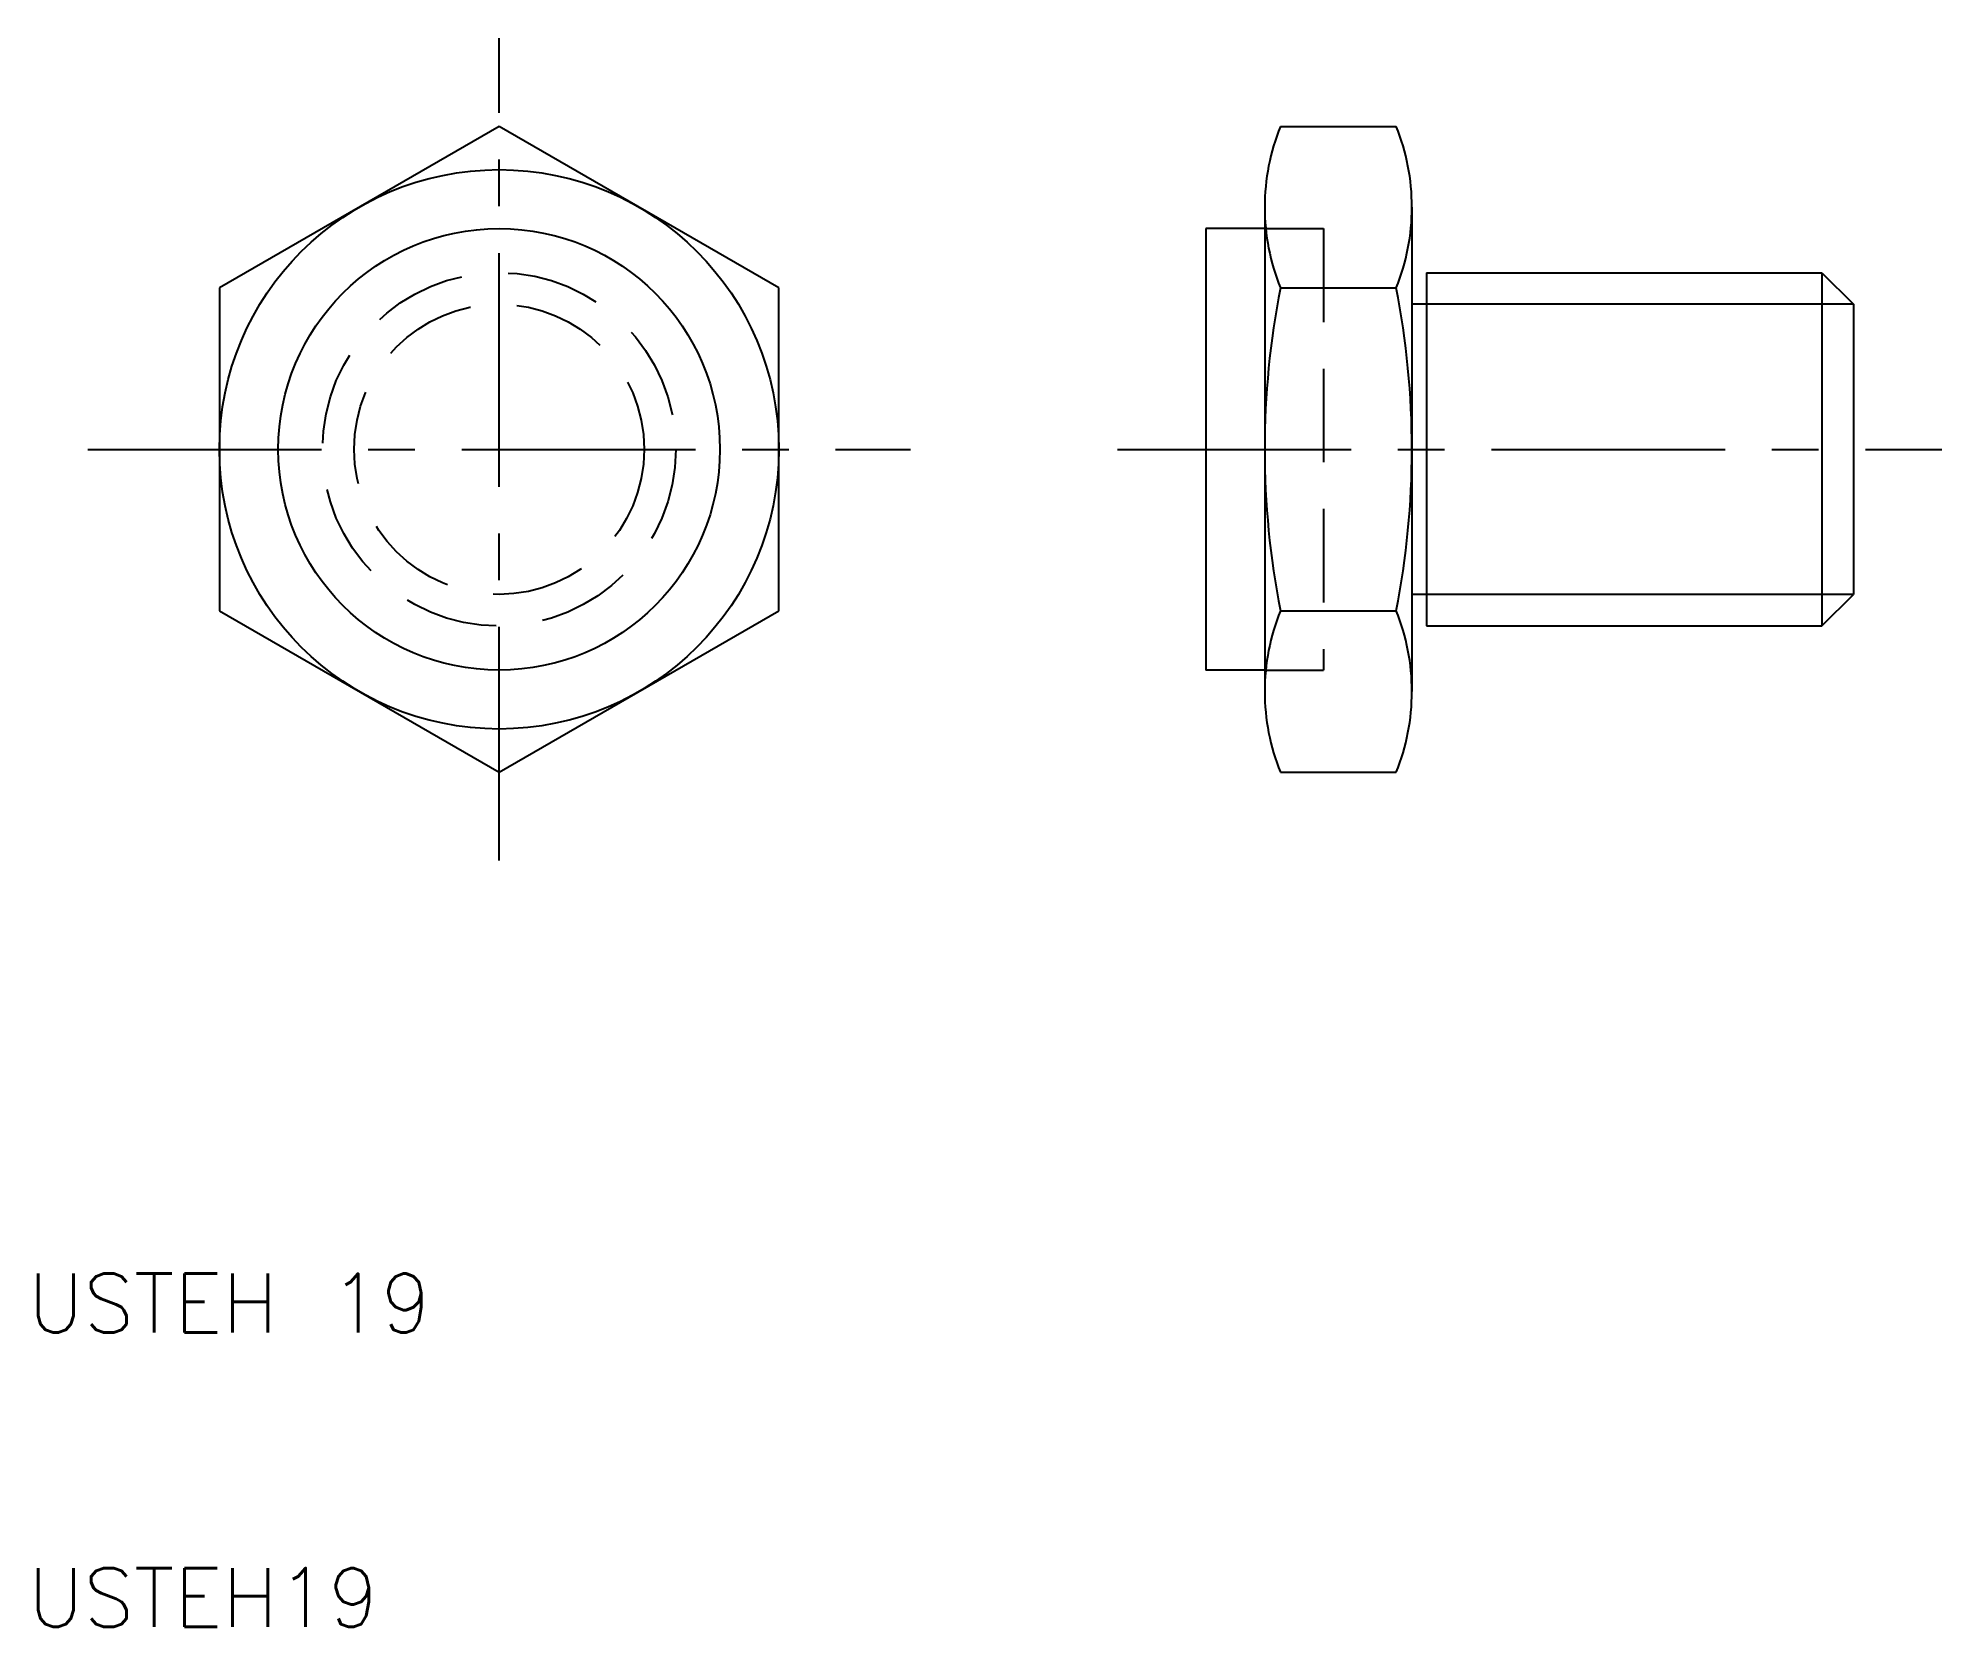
# Model space of a CAD drawing. Extents: x 10.3 to 75, y 10 to 64.
import ezdxf

# ---------------------------------------------------------------- set-up
doc = ezdxf.new("R2010")
doc.units = 0
doc.header["$LTSCALE"] = 0.25
doc.linetypes.add('CENTER', pattern=[50.8, 31.75, -6.35, 6.35, -6.35])
doc.linetypes.add('DASHED', pattern=[19.05, 12.7, -6.35])
doc.layers.get('0').update_dxf_attribs({"linetype": 'CONTINUOUS'})
doc.layers.add('CENTER', color=1, linetype='CENTER')
doc.styles.get("Standard").update_dxf_attribs({"font": 'txt.shx', "bigfont": 'extfont.shx'})

msp = doc.modelspace()

# ---------------------------------------------------------------- linework, layer by layer
for p, q in [((26, 60.97), (16.5, 55.485)), ((35.5, 55.485), (26, 60.97)), ((52.533, 60.97), (56.467, 60.97)), ((52, 58.227), (52, 57.5)), ((57, 58.227), (57, 54.926)), ((50, 57.5), (50, 42.5)), ((52, 57.5), (50, 57.5)), ((52, 57.5), (52, 42.5)), ((57.5, 56), (57.5, 54.926)), ((57.5, 56), (70.927, 56)), ((70.927, 56), (72, 54.926)), ((70.927, 56), (70.927, 44)), ((16.5, 55.485), (16.5, 44.515)), ((35.5, 44.515), (35.5, 55.485)), ((52.533, 55.485), (56.467, 55.485)), ((57, 54.926), (57, 45.073)), ((57.5, 54.926), (57, 54.926)), ((57.5, 54.926), (57.5, 45.073)), ((72, 54.926), (72, 45.073)), ((57, 45.073), (57, 41.773)), ((57.5, 45.073), (57, 45.073)), ((57.5, 45.073), (57.5, 44)), ((70.927, 44), (72, 45.073)), ((16.5, 44.515), (26, 39.03)), ((26, 39.03), (35.5, 44.515)), ((52.533, 44.515), (56.467, 44.515)), ((57.5, 44), (70.927, 44)), ((52, 42.5), (50, 42.5)), ((52, 42.5), (52, 41.773)), ((52.533, 39.03), (56.467, 39.03))]:
    msp.add_line(p, q)
at = {"color": 3, "linetype": 'DASHED'}
for p, q in [((52, 57.5), (54, 57.5)), ((54, 57.5), (54, 42.5)), ((52, 42.5), (54, 42.5))]:
    msp.add_line(p, q, dxfattribs=at)
at = {"color": 3}
for p, q in [((72, 54.926), (57.5, 54.926)), ((72, 45.073), (57.5, 45.073))]:
    msp.add_line(p, q, dxfattribs=at)
for radius in [9.5, 7.5]:
    msp.add_circle((26, 50), radius)
at = {"color": 3, "linetype": 'DASHED'}
for radius in [6, 4.926]:
    msp.add_circle((26, 50), radius, dxfattribs=at)
for centre, radius, start, end in [((59.325, 58.227), 7.325, 158.01264, 180), ((49.675, 58.227), 7.325, 0, 21.98736), ((59.325, 58.227), 7.325, 180, 201.98736), ((49.675, 58.227), 7.325, 338.01264, 0), ((80.5, 50), 28.5, 168.9042, 191.0958), ((28.5, 50), 28.5, 348.9042, 11.0958), ((59.325, 41.773), 7.325, 158.01264, 180), ((49.675, 41.773), 7.325, 0, 21.98736), ((59.325, 41.773), 7.325, 180, 201.98736), ((49.675, 41.773), 7.325, 338.01264, 0)]:
    msp.add_arc(centre, radius, start, end)
at = {"layer": 'CENTER', "color": 1, "linetype": 'CENTER'}
for p, q in [((26, 36.03), (26, 63.97)), ((12.03, 50), (39.97, 50)), ((47, 50), (75, 50))]:
    msp.add_line(p, q, dxfattribs=at)

# ---------------------------------------------------------------- texts
for s, p in [('USTEH 19', (10, 20)), ('USTEH19', (10, 10))]:
    msp.add_text(s, height=2).set_placement(p)

doc.saveas('drawing.dxf')
